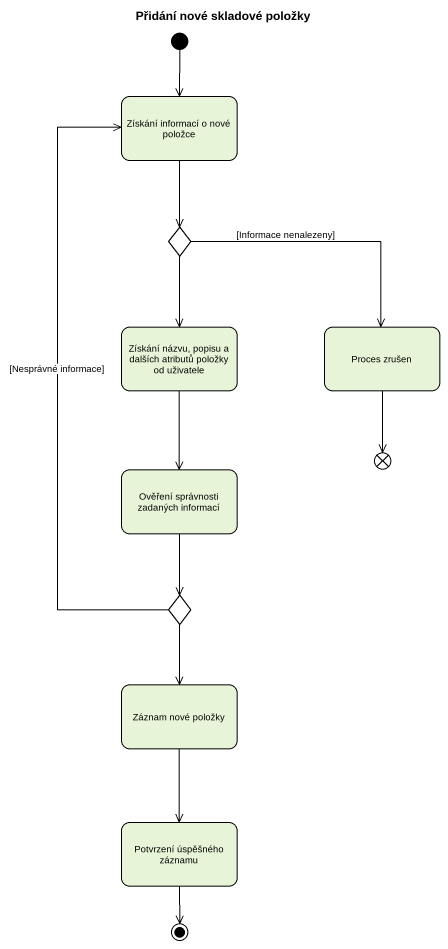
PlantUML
@startuml
title Přidání nové skladové položky
hide empty description
state "Získání informací o nové položce" as Získání_informací_o_nové
state choice1 <<choice>>
state "Získání názvu, popisu a dalších atributů položky od uživatele" as Získání_názvu_popisu_a
state "Proces zrušen" as Proces_zrušen
state flowfinal1 <<end>>
state "Ověření správnosti zadaných informací" as Ověření_správnosti_zadaných
state choice2 <<choice>>
state "Záznam nové položky" as Záznam_nové_položky
state "Potvrzení úspěšného záznamu" as Potvrzení_úspěšného_záznamu
[*] --> Získání_informací_o_nové
Získání_informací_o_nové --> choice1
choice1 --> Získání_názvu_popisu_a
choice1 -right-> Proces_zrušen : [Informace nenalezeny]
Získání_názvu_popisu_a --> Ověření_správnosti_zadaných
Proces_zrušen --> flowfinal1
Ověření_správnosti_zadaných --> choice2
choice2 -up-> Získání_informací_o_nové : [Nesprávné informace]
choice2 --> Záznam_nové_položky
Záznam_nové_položky --> Potvrzení_úspěšného_záznamu
Potvrzení_úspěšného_záznamu --> [*]
@enduml
